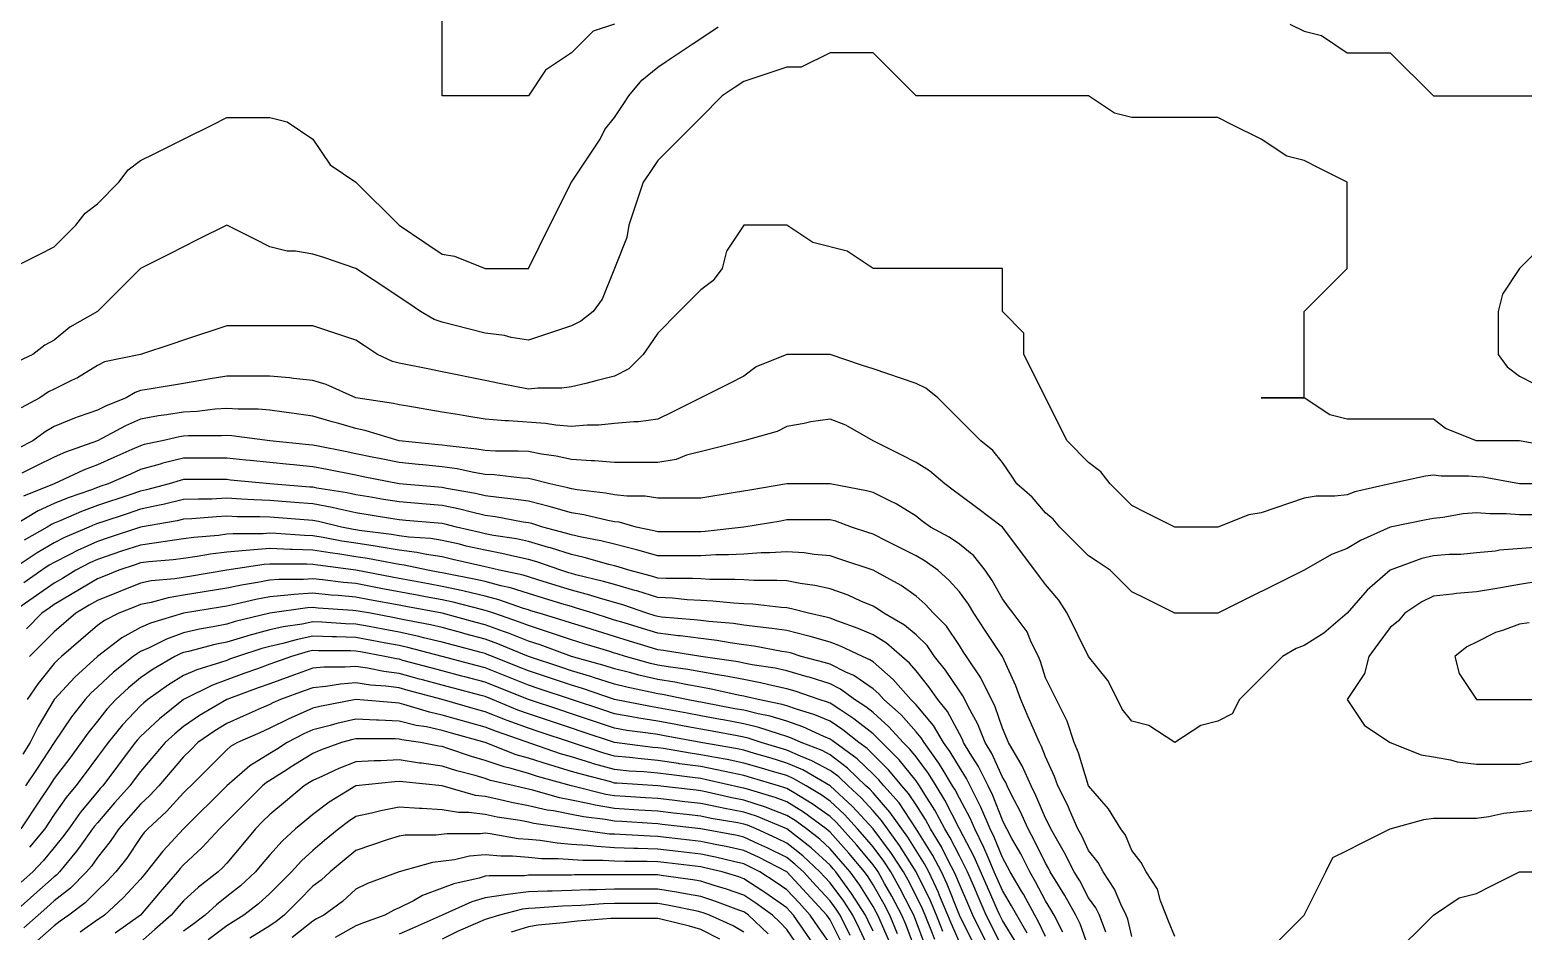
# Model space of a CAD drawing. Header units: inches. Extents: x 794995 to 811195, y 2485918 to 2508058.
# Drawn here: x 798608 to 799648, y 2491547 to 2492174 of the extents above; entities that cross this region are included whole.
import ezdxf

# ---------------------------------------------------------------- set-up
doc = ezdxf.new("R2010")
doc.units = ezdxf.units.IN
doc.header["$MEASUREMENT"] = 0
doc.layers.add('contour', color=7, linetype='Continuous')

msp = doc.modelspace()

# ---------------------------------------------------------------- linework, layer by layer
at = {"layer": 'contour'}
for points in [[(799015.2, 2492178.4), (799000.2, 2492173.4), (798985.2, 2492158.4), (798967.2, 2492146.4), (798955.2, 2492128.4), (798895.2, 2492128.4), (798895.2, 2492188.4)], [(799485.2, 2492178.4), (799495.2, 2492173.4), (799507.2, 2492170.4), (799525.2, 2492158.4), (799555.2, 2492158.4), (799585.2, 2492128.4), (799675.2, 2492128.4)], [(798595.2, 2492008.4), (798615.2, 2492018.4), (798625.2, 2492023.4), (798640.2, 2492038.4), (798646.6, 2492046.9), (798655.2, 2492053.4), (798670.2, 2492068.4), (798676.6, 2492076.9), (798685.2, 2492083.4), (798695.2, 2492088.4), (798715.2, 2492098.4), (798735.2, 2492108.4), (798745.2, 2492113.4), (798775.2, 2492113.4), (798787.2, 2492110.4), (798805.2, 2492098.4), (798817.2, 2492080.4), (798835.2, 2492068.4), (798865.2, 2492038.4), (798883.2, 2492026.4), (798895.2, 2492018.4), (798903.7, 2492016.9), (798925.2, 2492008.4), (798955.2, 2492008.4), (798970.2, 2492038.4), (798985.2, 2492068.4), (798997.2, 2492086.4), (799005.2, 2492098.4), (799008.5, 2492105), (799015.2, 2492113.4), (799021.2, 2492122.4), (799025.2, 2492128.4), (799034.2, 2492139.3), (799045.2, 2492148.4), (799051.2, 2492152.4), (799060.2, 2492158.4), (799069.2, 2492164.4), (799075.2, 2492168.4), (799087.2, 2492176.4)], [(799670.5, 2491883.7), (799645.2, 2491888.4), (799615.2, 2491888.4), (799593.7, 2491896.9), (799585.2, 2491903.4), (799525.2, 2491903.4), (799513.2, 2491906.4), (799495.2, 2491918.4), (799465.2, 2491918.4), (799495.2, 2491918.4), (799495.2, 2491978.4), (799525.2, 2492008.4), (799525.2, 2492068.4), (799505.2, 2492078.4), (799495.2, 2492083.4), (799483.2, 2492086.4), (799465.2, 2492098.4), (799445.2, 2492108.4), (799435.2, 2492113.4), (799375.2, 2492113.4), (799363.2, 2492116.4), (799345.2, 2492128.4), (799225.2, 2492128.4), (799195.2, 2492158.4), (799165.2, 2492158.4), (799145.2, 2492148.4), (799135.2, 2492148.4), (799105.2, 2492138.4), (799099.2, 2492134.4), (799090.2, 2492128.4), (799075.2, 2492113.4), (799060.2, 2492098.4), (799045.2, 2492083.4), (799039.2, 2492074.4), (799035.2, 2492068.4), (799025.2, 2492038.4), (799023.7, 2492029.8), (799015.2, 2492008.4), (799006.6, 2491986.9), (799000.2, 2491978.4), (798991.8, 2491971.7), (798985.2, 2491968.4), (798955.2, 2491958.4), (798943.2, 2491960.4), (798938.5, 2491961.7), (798925.2, 2491963.4), (798913.2, 2491966.4), (798905.2, 2491968.4), (798895.2, 2491970.9), (798889.7, 2491972.9), (798880.2, 2491978.4), (798871.2, 2491984.4), (798865.2, 2491988.4), (798853.2, 2491996.4), (798835.2, 2492008.4), (798812.7, 2492015.9), (798805.2, 2492018.4), (798793.2, 2492020.4), (798787.2, 2492020.4), (798775.2, 2492023.4), (798765.2, 2492028.4), (798745.2, 2492038.4), (798725.2, 2492028.4), (798705.2, 2492018.4), (798685.2, 2492008.4), (798655.2, 2491978.4), (798636.1, 2491967.5), (798625.2, 2491958.4), (798618.5, 2491955), (798610.2, 2491948.4), (798599.8, 2491943.7)], [(799675.2, 2491858.4), (799645.2, 2491858.4), (799619.8, 2491863), (799615.2, 2491863.4), (799609.7, 2491863.8), (799590.6, 2491863.8), (799585.2, 2491864.4), (799579.7, 2491863.8), (799555.2, 2491858.4), (799530.6, 2491852.9), (799525.2, 2491850.9), (799516.6, 2491849.8), (799503.7, 2491849.8), (799495.2, 2491848.4), (799465.2, 2491838.4), (799456.6, 2491836.9), (799435.2, 2491828.4), (799405.2, 2491828.4), (799385.2, 2491838.4), (799375.2, 2491843.4), (799360.2, 2491858.4), (799353.7, 2491866.9), (799345.2, 2491873.4), (799330.2, 2491888.4), (799300.2, 2491948.4), (799300.2, 2491963.4), (799285.2, 2491978.4), (799285.2, 2492008.4), (799195.2, 2492008.4), (799177.2, 2492020.4), (799153.2, 2492026.4), (799135.2, 2492038.4), (799105.2, 2492038.4), (799093.2, 2492020.4), (799090.2, 2492008.4), (799083.7, 2491999.8), (799075.2, 2491993.4), (799060.2, 2491978.4), (799045.2, 2491963.4), (799039.2, 2491954.4), (799035.2, 2491948.4), (799025.2, 2491938.4), (799015.2, 2491933.4), (799003.2, 2491930.4), (798995.2, 2491928.4), (798985.2, 2491925.9), (798978.5, 2491925), (798961.8, 2491925), (798955.2, 2491924.4), (798935.2, 2491928.4), (798925.2, 2491930.4), (798895.2, 2491936.4), (798885.2, 2491938.4), (798865.2, 2491942.4), (798860.5, 2491943.7), (798850.2, 2491948.4), (798841.2, 2491954.4), (798835.2, 2491958.4), (798805.2, 2491968.4), (798745.2, 2491968.4), (798715.2, 2491958.4), (798707.7, 2491955.9), (798685.2, 2491948.4), (798660.2, 2491943.4), (798655.2, 2491940.9), (798641.3, 2491932.2), (798637.2, 2491930.4), (798625.2, 2491924.4), (798621.2, 2491922.4), (798615.2, 2491918.4), (798602.2, 2491911.3)], [(799675.2, 2492038.4), (799645.2, 2492008.4), (799633.2, 2491990.4), (799630.2, 2491978.4), (799630.2, 2491948.4), (799636.6, 2491939.8), (799645.2, 2491933.4), (799655.2, 2491928.4)], [(799675.2, 2491836.9), (799645.2, 2491836.9), (799635.9, 2491837.6), (799624.4, 2491837.6), (799615.2, 2491838.4), (799605.9, 2491837.6), (799591.8, 2491835), (799585.2, 2491834.4), (799580.2, 2491833.4), (799555.2, 2491828.4), (799534.4, 2491819.1), (799525.2, 2491813.4), (799514.2, 2491809.3), (799495.2, 2491798.4), (799475.2, 2491788.4), (799455.2, 2491778.4), (799435.2, 2491768.4), (799405.2, 2491768.4), (799385.2, 2491778.4), (799375.2, 2491783.4), (799360.2, 2491798.4), (799351.2, 2491804.4), (799345.2, 2491808.4), (799335.2, 2491818.4), (799325.2, 2491828.4), (799320.6, 2491833.8), (799315.2, 2491838.4), (799305.9, 2491849.1), (799295.2, 2491858.4), (799291.2, 2491864.4), (799285.2, 2491873.4), (799278.5, 2491881.7), (799270.2, 2491888.4), (799240.2, 2491918.4), (799231.8, 2491925), (799225.2, 2491928.4), (799195.2, 2491938.4), (799187.7, 2491940.9), (799165.2, 2491948.4), (799135.2, 2491948.4), (799113.7, 2491939.8), (799105.2, 2491933.4), (799095.2, 2491928.4), (799075.2, 2491918.4), (799055.2, 2491908.4), (799045.2, 2491903.4), (799031.8, 2491901.7), (799028.5, 2491901.7), (799015.2, 2491900.4), (799004.2, 2491899.3), (798996.1, 2491899.3), (798985.2, 2491898.4), (798974.2, 2491899.3), (798967.2, 2491900.4), (798941.3, 2491902.2), (798939, 2491902.2), (798925.2, 2491903.4), (798912.3, 2491905.5), (798907.2, 2491906.4), (798895.2, 2491908.4), (798871.2, 2491912.4), (798865.2, 2491913.4), (798861.2, 2491914.4), (798835.2, 2491918.4), (798814.4, 2491927.6), (798805.2, 2491930.4), (798791.8, 2491931.7), (798789, 2491932.2), (798775.2, 2491933.4), (798745.2, 2491933.4), (798732.3, 2491931.2), (798727.2, 2491930.4), (798715.2, 2491928.4), (798691.2, 2491924.4), (798685.2, 2491923.4), (798681.4, 2491922.1), (798675.2, 2491918.4), (798660.9, 2491912.6), (798655.2, 2491909.8), (798641.8, 2491905), (798639.3, 2491904.2), (798625.2, 2491898.4), (798618.8, 2491894.7), (798610.2, 2491888.4), (798600.2, 2491883.4)], [(799659, 2491814.5), (799631.3, 2491812.2), (799628.5, 2491811.7), (799615.2, 2491810.4), (799604.2, 2491809.3), (799596.1, 2491809.3), (799585.2, 2491808.4), (799577.2, 2491806.4), (799555.2, 2491798.4), (799539, 2491784.5), (799525.2, 2491768.4), (799509, 2491754.5), (799495.2, 2491745.9), (799489.7, 2491743.8), (799480.2, 2491738.4), (799465.2, 2491723.4), (799450.2, 2491708.4), (799445.2, 2491698.4), (799435.2, 2491693.4), (799423.2, 2491690.4), (799405.2, 2491678.4), (799387.2, 2491690.4), (799375.2, 2491693.4), (799368.5, 2491701.7), (799365.2, 2491708.4), (799358.5, 2491721.7), (799345.2, 2491738.4), (799330.2, 2491768.4), (799324.4, 2491777.6), (799315.2, 2491788.4), (799310.9, 2491794.1), (799307.7, 2491798.4), (799285.2, 2491828.4), (799268, 2491841.2), (799255.2, 2491850.9), (799250.9, 2491854.1), (799245.2, 2491858.4), (799234.4, 2491867.6), (799225.2, 2491873.4), (799215.2, 2491878.4), (799195.2, 2491888.4), (799176.1, 2491899.3), (799165.2, 2491903.4), (799151.8, 2491901.7), (799147.2, 2491900.4), (799135.2, 2491898.4), (799128.5, 2491895), (799105.2, 2491888.4), (799081.2, 2491882.4), (799065.2, 2491878.4), (799058, 2491875.5), (799045.2, 2491873.4), (799015.2, 2491873.4), (799001.3, 2491874.5), (798999, 2491874.5), (798985.2, 2491875.5), (798974.6, 2491877.8), (798964.4, 2491879.1), (798955.2, 2491880.9), (798948.1, 2491881.3), (798932.2, 2491881.3), (798925.2, 2491881.7), (798919.4, 2491882.6), (798898.7, 2491884.8), (798895.2, 2491885.4), (798892.4, 2491885.6), (798865.2, 2491888.4), (798842.2, 2491895.4), (798835.2, 2491896.9), (798823.2, 2491900.4), (798818.5, 2491901.7), (798805.2, 2491905.5), (798793.9, 2491907.1), (798785.2, 2491908.4), (798775.2, 2491909.8), (798767.2, 2491910.4), (798753.2, 2491910.4), (798745.2, 2491910.9), (798737.2, 2491910.4), (798724.6, 2491908.9), (798715.2, 2491908.4), (798703.2, 2491906.4), (798697.8, 2491905.7), (798685.2, 2491903.4), (798674.7, 2491898.8), (798655.2, 2491888.4), (798633, 2491880.5), (798625.2, 2491877.1), (798612.7, 2491870.9), (798602.7, 2491865.9)], [(799405.2, 2491543.4), (799400.9, 2491554.1), (799399.2, 2491558.4), (799395.2, 2491568.4), (799393.2, 2491576.4), (799385.2, 2491588.4), (799381.8, 2491595), (799375.2, 2491603.4), (799370.9, 2491614.1), (799367.7, 2491618.4), (799359, 2491632.2), (799345.2, 2491648.4), (799338.1, 2491671.3), (799335.2, 2491678.4), (799330.2, 2491693.4), (799315.2, 2491723.4), (799311.6, 2491734.8), (799310.2, 2491738.4), (799305.2, 2491748.4), (799302.3, 2491755.5), (799292.7, 2491768.4), (799289.4, 2491772.6), (799285.2, 2491778.4), (799278.1, 2491791.3), (799273.2, 2491798.4), (799265.2, 2491808.4), (799255.2, 2491816.4), (799248.1, 2491821.3), (799235.2, 2491828.4), (799229.4, 2491832.6), (799225.2, 2491835.9), (799211.3, 2491844.5), (799207.2, 2491846.4), (799195.2, 2491852.4), (799190.5, 2491853.7), (799165.2, 2491858.4), (799135.2, 2491858.4), (799109.4, 2491854.1), (799099.2, 2491852.4), (799075.2, 2491848.4), (799045.2, 2491848.4), (799036.6, 2491849.8), (799023.7, 2491849.8), (799015.2, 2491850.9), (799008.8, 2491852), (798989.2, 2491854.4), (798985.2, 2491855), (798982.6, 2491855.8), (798970.2, 2491858.4), (798958.3, 2491861.5), (798955.2, 2491862.1), (798951.2, 2491862.4), (798931.5, 2491864.7), (798925.2, 2491865), (798917.2, 2491866.4), (798905.6, 2491868.8), (798895.2, 2491870.4), (798881.8, 2491871.7), (798878.8, 2491872), (798865.2, 2491873.4), (798852.7, 2491875.9), (798846.4, 2491877.1), (798835.2, 2491879.4), (798827.7, 2491880.9), (798808.9, 2491884.6), (798805.2, 2491885.4), (798802.4, 2491885.6), (798775.2, 2491888.4), (798748.7, 2491891.9), (798745.2, 2491892.1), (798741.6, 2491891.9), (798718.7, 2491891.9), (798715.2, 2491891.7), (798712.3, 2491891.2), (798700.2, 2491888.4), (798687.8, 2491885.8), (798685.2, 2491885), (798679.2, 2491882.4), (798666.7, 2491876.8), (798655.2, 2491871.7), (798645.6, 2491868), (798625.2, 2491858.4), (798603.7, 2491849.8)], [(799375.2, 2491543.4), (799372.4, 2491555.6), (799371.4, 2491558.4), (799367.7, 2491565.9), (799363.2, 2491576.4), (799355.2, 2491588.4), (799351.8, 2491595), (799345.2, 2491603.4), (799340.4, 2491613.6), (799337.7, 2491618.4), (799331.8, 2491631.7), (799330.9, 2491634.1), (799323.7, 2491648.4), (799321.5, 2491654.7), (799315.2, 2491668.4), (799312.4, 2491675.6), (799310.9, 2491678.4), (799303.2, 2491696.4), (799298, 2491708.4), (799294.6, 2491717.8), (799285.2, 2491738.4), (799273.2, 2491756.4), (799265.2, 2491768.4), (799261.5, 2491774.7), (799255.2, 2491783.4), (799248.1, 2491791.3), (799240.2, 2491798.4), (799231.5, 2491804.7), (799225.2, 2491808.4), (799211.8, 2491815), (799205.2, 2491818.4), (799195.2, 2491823.4), (799191.4, 2491824.6), (799180.2, 2491828.4), (799169.2, 2491832.4), (799165.2, 2491833.4), (799135.2, 2491833.4), (799130.9, 2491832.6), (799105.2, 2491828.4), (799078.3, 2491825.2), (799075.2, 2491825), (799045.2, 2491825), (799042.6, 2491825.8), (799030.2, 2491828.4), (799018.5, 2491831.7), (799015.2, 2491832.1), (799010.5, 2491833), (798993.7, 2491836.9), (798985.2, 2491838.4), (798971.3, 2491842.2), (798969.6, 2491842.8), (798955.2, 2491846.4), (798944.7, 2491847.9), (798934.6, 2491848.9), (798925.2, 2491850.2), (798918.5, 2491851.7), (798898.3, 2491855.2), (798895.2, 2491855.9), (798865.2, 2491858.4), (798840.2, 2491863.4), (798835.2, 2491864.4), (798815.2, 2491868.4), (798805.2, 2491870.4), (798791.8, 2491871.7), (798788.8, 2491872), (798761.5, 2491874.7), (798758.5, 2491875), (798745.2, 2491876.4), (798715.2, 2491876.4), (798700.8, 2491872.8), (798699, 2491872.2), (798685.2, 2491868.4), (798678.2, 2491865.3), (798662.7, 2491858.4), (798657, 2491856.5), (798655.2, 2491855.9), (798651.2, 2491854.4), (798634.8, 2491848.7), (798625.2, 2491844.7), (798613.9, 2491839.6), (798595.2, 2491828.4)], [(799357.2, 2491546.4), (799352.7, 2491558.4), (799350.2, 2491563.4), (799345.2, 2491570.4), (799339, 2491582.2), (799335.2, 2491588.4), (799328.5, 2491601.7), (799323.7, 2491609.8), (799318.9, 2491618.4), (799317.8, 2491621), (799315.2, 2491625.9), (799308.5, 2491641.7), (799305.2, 2491648.4), (799299, 2491662.2), (799295.2, 2491668.4), (799289.4, 2491678.4), (799285.2, 2491688.4), (799280.2, 2491703.4), (799270.2, 2491723.4), (799260.2, 2491738.4), (799258.2, 2491741.4), (799255.2, 2491745.9), (799246.2, 2491759.4), (799237.2, 2491768.4), (799231.5, 2491774.7), (799225.2, 2491780.4), (799214.6, 2491787.8), (799195.2, 2491798.4), (799172.7, 2491805.9), (799165.2, 2491808.4), (799154.2, 2491809.3), (799147.2, 2491810.4), (799135.2, 2491811.2), (799123.2, 2491810.4), (799117.2, 2491810.4), (799105.2, 2491809.6), (799094.6, 2491809), (799085.7, 2491809), (799075.2, 2491808.4), (799045.2, 2491808.4), (799031.3, 2491812.2), (799029.6, 2491812.8), (799015.2, 2491816.4), (799005.6, 2491818.8), (798992.2, 2491821.3), (798985.2, 2491822.9), (798981, 2491824.2), (798965.2, 2491828.4), (798957.6, 2491830.8), (798955.2, 2491831.4), (798951.6, 2491831.9), (798932.4, 2491835.6), (798925.2, 2491836.5), (798914.6, 2491839), (798907.6, 2491840.8), (798895.2, 2491843.4), (798881.3, 2491844.5), (798878.8, 2491844.7), (798865.2, 2491845.9), (798854.4, 2491847.6), (798844.2, 2491849.4), (798835.2, 2491850.9), (798829, 2491852.2), (798808, 2491855.5), (798805.2, 2491856.1), (798803, 2491856.2), (798775.2, 2491858.4), (798747.9, 2491861.1), (798745.2, 2491861.4), (798715.2, 2491861.4), (798712.8, 2491860.8), (798705.2, 2491858.4), (798689.3, 2491854.2), (798685.2, 2491853.4), (798677.7, 2491850.9), (798655.2, 2491843.4), (798644.2, 2491839.3), (798629.8, 2491833), (798625.2, 2491831.1), (798623.3, 2491830.2), (798620.2, 2491828.4), (798604.3, 2491819.3)], [(799345.2, 2491535.9), (799339.2, 2491552.4), (799336.2, 2491558.4), (799328.7, 2491571.9), (799323.7, 2491579.8), (799318.5, 2491588.4), (799317.4, 2491590.6), (799315.2, 2491594.4), (799307.4, 2491610.6), (799303.2, 2491618.4), (799297.6, 2491630.8), (799291.8, 2491641.7), (799288.5, 2491648.4), (799287.5, 2491650.7), (799285.2, 2491654.4), (799277.7, 2491670.9), (799273.2, 2491678.4), (799268, 2491691.2), (799262.7, 2491700.9), (799257.7, 2491710.9), (799255.2, 2491714.4), (799245.6, 2491728.8), (799238, 2491738.4), (799232.7, 2491745.9), (799225.2, 2491753.4), (799217, 2491760.2), (799202.7, 2491768.4), (799198.3, 2491771.5), (799195.2, 2491773.4), (799186.6, 2491776.9), (799177.8, 2491781), (799165.2, 2491785.5), (799154.6, 2491787.8), (799144.4, 2491789.1), (799135.2, 2491790.9), (799128.1, 2491791.3), (799112.2, 2491791.3), (799105.2, 2491791.7), (799098.8, 2491792), (799081.5, 2491792), (799075.2, 2491792.4), (799069.4, 2491792.6), (799050.9, 2491792.6), (799045.2, 2491792.9), (799041, 2491794.2), (799025.2, 2491798.4), (799017.6, 2491800.8), (799015.2, 2491801.4), (799011.2, 2491802.4), (798994, 2491807.3), (798985.2, 2491809.3), (798970.7, 2491813.9), (798969.3, 2491814.2), (798955.2, 2491818.4), (798946.9, 2491820.1), (798930.9, 2491822.6), (798925.2, 2491823.7), (798921.4, 2491824.6), (798905.2, 2491828.4), (798897.2, 2491830.4), (798895.2, 2491830.9), (798892.4, 2491831.1), (798869.8, 2491833), (798865.2, 2491833.4), (798859.2, 2491834.4), (798835.2, 2491838.4), (798822.5, 2491841), (798818.7, 2491841.9), (798805.2, 2491844.5), (798792.3, 2491845.5), (798775.2, 2491846.8), (798764, 2491847.3), (798755.6, 2491847.9), (798745.2, 2491848.4), (798734.7, 2491847.9), (798725.6, 2491847.9), (798715.2, 2491847.5), (798701, 2491844.2), (798699.6, 2491843.9), (798685.2, 2491840.9), (798675.8, 2491837.7), (798658.9, 2491832.1), (798655.2, 2491830.9), (798653.3, 2491830.2), (798649.2, 2491828.4), (798632.4, 2491821.1), (798625.2, 2491817.5), (798613.2, 2491810.4), (798595.2, 2491798.4)], [(799327.2, 2491546.4), (799321.2, 2491558.4), (799319, 2491562.2), (799315.2, 2491568.4), (799308.3, 2491581.5), (799304.2, 2491588.4), (799297.9, 2491601.1), (799291.8, 2491611.7), (799288.2, 2491618.4), (799287.2, 2491620.4), (799285.2, 2491624.4), (799278.5, 2491641.7), (799275.2, 2491648.4), (799268.5, 2491661.7), (799262.7, 2491670.9), (799258.2, 2491678.4), (799257.3, 2491680.5), (799255.2, 2491684.4), (799246.9, 2491700.1), (799240.2, 2491708.4), (799234, 2491717.3), (799225.2, 2491728.4), (799220.5, 2491733.7), (799215.2, 2491738.4), (799204.4, 2491747.6), (799195.2, 2491753.4), (799184.7, 2491757.9), (799170.6, 2491762.9), (799165.2, 2491765), (799162.6, 2491765.8), (799150.2, 2491768.4), (799138.3, 2491771.5), (799135.2, 2491772.1), (799131.2, 2491772.4), (799111.5, 2491774.7), (799105.2, 2491775), (799098.1, 2491775.4), (799083.7, 2491776.9), (799075.2, 2491777.4), (799065.7, 2491777.8), (799055.6, 2491778.8), (799045.2, 2491779.3), (799030.7, 2491783.9), (799029.3, 2491784.2), (799015.2, 2491788.4), (799007.4, 2491790.6), (798988.3, 2491795.2), (798985.2, 2491796.1), (798983.4, 2491796.6), (798977.7, 2491798.4), (798961, 2491804.2), (798955.2, 2491805.9), (798945.7, 2491807.8), (798936.8, 2491810), (798925.2, 2491812.2), (798912, 2491815.2), (798907.2, 2491816.4), (798895.2, 2491819.1), (798887.2, 2491820.4), (798872.1, 2491821.4), (798865.2, 2491822.4), (798860, 2491823.2), (798837.4, 2491826.1), (798835.2, 2491826.5), (798833.5, 2491826.7), (798825.2, 2491828.4), (798809, 2491832.2), (798805.2, 2491833), (798775.2, 2491835.3), (798768, 2491835.6), (798752.4, 2491835.6), (798745.2, 2491835.9), (798738, 2491835.6), (798720.9, 2491834.1), (798715.2, 2491833.8), (798710.7, 2491832.8), (798685.2, 2491828.4), (798662.7, 2491820.9), (798655.2, 2491818.4), (798641.4, 2491812.1), (798636.1, 2491809.3), (798625.2, 2491803.8), (798621.7, 2491801.8), (798616.6, 2491798.4), (798604, 2491789.5)], [(799315.2, 2491543.4), (799310.4, 2491553.6), (799307.7, 2491558.4), (799299.8, 2491573), (799298.5, 2491575), (799290.6, 2491588.4), (799288.8, 2491592), (799285.2, 2491598.4), (799279.4, 2491612.6), (799276.6, 2491618.4), (799270.2, 2491633.4), (799260.2, 2491653.4), (799255.2, 2491661.2), (799248.8, 2491672), (799244.2, 2491678.4), (799237.2, 2491690.4), (799225.2, 2491704.6), (799223.4, 2491706.6), (799221.4, 2491708.4), (799209.2, 2491722.4), (799195.2, 2491734.6), (799192.9, 2491736.1), (799187.7, 2491738.4), (799172.4, 2491745.6), (799165.2, 2491748.4), (799151.3, 2491752.2), (799149.6, 2491752.8), (799135.2, 2491756.4), (799124.7, 2491757.9), (799114.6, 2491758.9), (799105.2, 2491760.2), (799098, 2491761.2), (799080.9, 2491762.6), (799075.2, 2491763.4), (799070.7, 2491763.9), (799047.8, 2491765.8), (799045.2, 2491766.1), (799043.4, 2491766.6), (799037.7, 2491768.4), (799021, 2491774.2), (799015.2, 2491775.9), (799004.6, 2491779), (798997.9, 2491781.1), (798985.2, 2491784.5), (798974.6, 2491787.8), (798961.8, 2491791.7), (798955.2, 2491793.7), (798951.6, 2491794.8), (798935.2, 2491798.4), (798927.1, 2491800.3), (798925.2, 2491800.7), (798922.2, 2491801.4), (798902.7, 2491805.9), (798895.2, 2491807.6), (798884.2, 2491809.3), (798877.5, 2491810.7), (798865.2, 2491812.4), (798851.4, 2491814.6), (798848.5, 2491815), (798835.2, 2491817.1), (798825.4, 2491818.6), (798812.4, 2491821.2), (798805.2, 2491822.4), (798799.4, 2491822.6), (798779.6, 2491823.9), (798775.2, 2491824.1), (798770.5, 2491823.7), (798749.8, 2491823.7), (798745.2, 2491823.4), (798739.4, 2491822.6), (798722.4, 2491821.2), (798715.2, 2491820.2), (798705.7, 2491818.9), (798696.3, 2491817.3), (798685.2, 2491815.9), (798672, 2491811.5), (798655.2, 2491805.9), (798650, 2491803.5), (798640.2, 2491798.4), (798630.8, 2491792.7), (798625.2, 2491789.4), (798612.8, 2491780.7), (798595.2, 2491768.4)], [(799302.5, 2491545.7), (799295.2, 2491558.4), (799291.6, 2491564.8), (799285.2, 2491575.5), (799281.2, 2491584.4), (799279.5, 2491588.4), (799275.2, 2491598.4), (799272.3, 2491605.5), (799265.9, 2491618.4), (799262.7, 2491625.9), (799255.2, 2491639.8), (799252.3, 2491645.5), (799250.5, 2491648.4), (799243.2, 2491660.4), (799240.9, 2491664.2), (799230.6, 2491678.4), (799228.6, 2491681.8), (799225.2, 2491685.9), (799214.6, 2491697.8), (799202.7, 2491708.4), (799199.2, 2491712.4), (799195.2, 2491715.9), (799181.8, 2491725), (799176.1, 2491727.5), (799165.2, 2491732.9), (799161, 2491734.2), (799145.2, 2491738.4), (799137.6, 2491740.8), (799135.2, 2491741.4), (799131.6, 2491741.9), (799112.4, 2491745.6), (799105.2, 2491746.5), (799095.7, 2491747.8), (799086.3, 2491749.5), (799075.2, 2491750.9), (799060.9, 2491752.6), (799059.6, 2491752.8), (799045.2, 2491754.5), (799034.6, 2491757.8), (799021.8, 2491761.7), (799015.2, 2491763.7), (799011.6, 2491764.8), (799000.2, 2491768.4), (798988.8, 2491772), (798985.2, 2491773), (798978.5, 2491775), (798965.7, 2491779), (798955.2, 2491782.2), (798942.8, 2491786), (798936.1, 2491787.5), (798925.2, 2491790.4), (798918.7, 2491791.9), (798897.6, 2491796), (798895.2, 2491796.5), (798893.6, 2491796.8), (798885.2, 2491798.4), (798868.7, 2491801.9), (798865.2, 2491802.4), (798860.4, 2491803.2), (798843.3, 2491806.5), (798835.2, 2491807.7), (798824, 2491809.5), (798817.2, 2491810.4), (798805.2, 2491812.4), (798790.7, 2491812.8), (798789.6, 2491812.8), (798775.2, 2491813.4), (798761.2, 2491812.4), (798758.8, 2491812), (798745.2, 2491810.9), (798734, 2491809.5), (798724.6, 2491807.8), (798715.2, 2491806.5), (798708, 2491805.6), (798690.9, 2491804.1), (798685.2, 2491803.4), (798681.4, 2491802.1), (798670.2, 2491798.4), (798659.4, 2491794.1), (798655.2, 2491792.4), (798625.2, 2491774.4), (798621.6, 2491771.9), (798616.6, 2491768.4), (798605.9, 2491757.6)], [(799295.2, 2491538.4), (799285.2, 2491554.6), (799283.3, 2491558.4), (799281.8, 2491561.7), (799274.7, 2491577.9), (799265.6, 2491598.8), (799255.2, 2491618.4), (799245.2, 2491638.4), (799239, 2491648.4), (799233.7, 2491656.9), (799225.2, 2491668.4), (799220.7, 2491673.9), (799216.2, 2491678.4), (799206.2, 2491689.4), (799195.2, 2491699.4), (799190.2, 2491703.4), (799182.3, 2491708.4), (799172.4, 2491715.6), (799165.2, 2491719.3), (799150.7, 2491723.9), (799149.3, 2491724.2), (799135.2, 2491728.4), (799126.9, 2491730.1), (799110.9, 2491732.6), (799105.2, 2491733.7), (799101.3, 2491734.5), (799075.2, 2491738.4), (799049.3, 2491742.5), (799045.2, 2491743), (799038.5, 2491745), (799025.7, 2491749), (799015.2, 2491752.2), (798995.2, 2491758.4), (798985.2, 2491761.4), (798980, 2491763.2), (798962.7, 2491768.4), (798956.9, 2491770.1), (798955.2, 2491770.7), (798951.8, 2491771.7), (798934.6, 2491777.8), (798925.2, 2491780.4), (798910.6, 2491783.8), (798909.6, 2491784), (798895.2, 2491787.1), (798885.7, 2491788.9), (798865.2, 2491792.7), (798860.4, 2491793.6), (798835.2, 2491798.4), (798808.6, 2491801.8), (798805.2, 2491802.4), (798801, 2491802.5), (798779.3, 2491802.5), (798775.2, 2491802.6), (798771.2, 2491802.4), (798745.2, 2491798.4), (798719.4, 2491794.1), (798709.2, 2491792.4), (798692.7, 2491790.9), (798685.2, 2491789.4), (798655.2, 2491777.4), (798649.5, 2491774), (798640.2, 2491768.4), (798625.2, 2491755.5), (798616.6, 2491746.9), (798608, 2491738.4)], [(799285.2, 2491535.9), (799273.9, 2491558.4), (799268.2, 2491571.4), (799265.2, 2491578.4), (799260.8, 2491588.4), (799259.1, 2491592.3), (799255.2, 2491599.6), (799248.9, 2491612.1), (799245.2, 2491618.4), (799238.2, 2491631.4), (799231.2, 2491642.4), (799227.5, 2491648.4), (799226.6, 2491649.8), (799225.2, 2491651.7), (799213.2, 2491666.4), (799201.2, 2491678.4), (799198.3, 2491681.5), (799195.2, 2491684.4), (799181.8, 2491695), (799172.7, 2491700.9), (799165.2, 2491705.9), (799163.4, 2491706.6), (799157.7, 2491708.4), (799141, 2491714.2), (799135.2, 2491715.9), (799125.7, 2491717.8), (799116.8, 2491720), (799105.2, 2491722.2), (799091.6, 2491724.8), (799088.2, 2491725.3), (799075.2, 2491727.6), (799066.1, 2491729.3), (799052.4, 2491731.2), (799045.2, 2491732.4), (799040.3, 2491733.5), (799022.7, 2491738.4), (799016.9, 2491740.1), (799015.2, 2491740.7), (799011.8, 2491741.7), (798994, 2491747.2), (798985.2, 2491749.9), (798971.4, 2491754.6), (798967.8, 2491755.7), (798955.2, 2491759.8), (798949, 2491762.2), (798931.2, 2491768.4), (798926.7, 2491769.9), (798925.2, 2491770.4), (798922.6, 2491771), (798902.9, 2491776.1), (798895.2, 2491777.7), (798883.6, 2491779.9), (798877.8, 2491781), (798852.5, 2491785.7), (798846.7, 2491786.8), (798835.2, 2491789), (798826.6, 2491789.8), (798811.8, 2491791.7), (798805.2, 2491792.4), (798798.7, 2491791.9), (798781.6, 2491791.9), (798775.2, 2491791.4), (798766.6, 2491789.8), (798755.5, 2491788), (798745.2, 2491785.9), (798715.2, 2491780.9), (798704.4, 2491779.1), (798692.7, 2491775.9), (798685.2, 2491774.4), (798680.9, 2491772.6), (798670.2, 2491768.4), (798660.2, 2491763.4), (798655.2, 2491759.8), (798643.6, 2491749.9), (798630.2, 2491738.4), (798627.6, 2491736), (798625.2, 2491733.4), (798614, 2491719.5), (798606.4, 2491708.4)], [(799669.2, 2491792.4), (799645.2, 2491788.4), (799633.2, 2491786.4), (799628, 2491785.5), (799615.2, 2491783.4), (799601.3, 2491782.2), (799598.5, 2491781.7), (799585.2, 2491780.4), (799577.2, 2491776.4), (799565.2, 2491768.4), (799560.6, 2491762.9), (799555.2, 2491758.4), (799546.6, 2491746.9), (799540.2, 2491738.4), (799537.2, 2491726.4), (799525.2, 2491708.4), (799537.2, 2491690.4), (799555.2, 2491678.4), (799576.6, 2491669.8), (799585.2, 2491668.4), (799597.2, 2491666.4), (799601.8, 2491665), (799615.2, 2491663.4), (799645.2, 2491663.4), (799657.2, 2491666.4)], [(799279.5, 2491528.4), (799264.5, 2491558.4), (799261.7, 2491564.9), (799255.2, 2491579.8), (799252.8, 2491586), (799251.6, 2491588.4), (799247.7, 2491595.9), (799242.7, 2491605.9), (799235.2, 2491618.4), (799231.7, 2491624.9), (799225.2, 2491635), (799219.8, 2491643), (799215.2, 2491648.4), (799206.1, 2491659.3), (799195.2, 2491670.2), (799191, 2491674.2), (799185.2, 2491678.4), (799174.2, 2491687.4), (799165.2, 2491693.4), (799154.6, 2491697.8), (799141.8, 2491701.7), (799135.2, 2491704.1), (799131.8, 2491705), (799115.2, 2491708.4), (799107.1, 2491710.3), (799105.2, 2491710.7), (799102.3, 2491711.2), (799082.4, 2491715.6), (799075.2, 2491716.9), (799064.7, 2491718.8), (799057.2, 2491720.4), (799045.2, 2491722.4), (799032.2, 2491725.4), (799026.6, 2491726.9), (799015.2, 2491729.8), (799008.7, 2491731.9), (798985.2, 2491738.4), (798963.3, 2491746.5), (798955.2, 2491749.1), (798941.3, 2491754.5), (798937.8, 2491755.7), (798925.2, 2491760.4), (798918.8, 2491762), (798895.2, 2491768.4), (798869.9, 2491773.1), (798865.2, 2491774), (798844.6, 2491777.8), (798835.2, 2491779.6), (798822.7, 2491780.8), (798817.9, 2491781.1), (798805.2, 2491782.4), (798792, 2491781.5), (798787.7, 2491780.9), (798775.2, 2491779.9), (798765.5, 2491778), (798751.5, 2491774.7), (798745.2, 2491773.4), (798740.9, 2491772.6), (798715.2, 2491768.4), (798692.1, 2491761.4), (798685.2, 2491758.4), (798672.3, 2491751.2), (798655.2, 2491738.4), (798639.6, 2491724), (798625.2, 2491708.4), (798614, 2491689.5), (798608.5, 2491678.4), (798603.2, 2491670.4)], [(799255.2, 2491539.6), (799249.5, 2491552.7), (799247.3, 2491558.4), (799241.5, 2491572), (799240.8, 2491574), (799234, 2491588.4), (799230.9, 2491594.1), (799219.4, 2491612.6), (799215.2, 2491618.4), (799206.9, 2491630.1), (799195.2, 2491643.4), (799192.8, 2491646), (799190.2, 2491648.4), (799177.4, 2491660.6), (799165.2, 2491669.8), (799159.6, 2491672.8), (799145.2, 2491678.4), (799138.3, 2491681.5), (799135.2, 2491682.6), (799129.2, 2491684.4), (799115.7, 2491688.9), (799105.2, 2491691.5), (799090.9, 2491694.2), (799089, 2491694.5), (799075.2, 2491697.1), (799065.7, 2491698.9), (799045.2, 2491702.7), (799040.3, 2491703.5), (799015.2, 2491708.4), (798992.9, 2491716.1), (798985.2, 2491718.4), (798955.2, 2491728.4), (798948, 2491731.2), (798930.2, 2491738.4), (798926.6, 2491739.8), (798925.2, 2491740.4), (798922.4, 2491741.1), (798903.1, 2491746.3), (798895.2, 2491748.4), (798882.1, 2491751.4), (798879, 2491752.2), (798865.2, 2491755.2), (798854.1, 2491757.3), (798844.4, 2491759.1), (798835.2, 2491760.9), (798827.9, 2491761.1), (798811.4, 2491762.2), (798805.2, 2491762.4), (798797.7, 2491760.9), (798784.5, 2491759), (798775.2, 2491756.8), (798760.6, 2491752.9), (798759.3, 2491752.5), (798745.2, 2491748.4), (798736.9, 2491746.6), (798718.7, 2491741.9), (798715.2, 2491741.1), (798713.2, 2491740.4), (798709.2, 2491738.4), (798694, 2491729.5), (798685.2, 2491723.4), (798676.9, 2491716.6), (798668, 2491708.4), (798661.8, 2491701.7), (798655.2, 2491693.4), (798648.5, 2491685), (798643.9, 2491678.4), (798635.9, 2491667.6), (798625.2, 2491653.4), (798621.8, 2491648.4), (798615.2, 2491638.4), (798601.8, 2491618.4)], [(799270.2, 2491528.4), (799255.2, 2491558.4), (799246.8, 2491580), (799242.8, 2491588.4), (799236.7, 2491599.9), (799225.2, 2491618.4), (799213.2, 2491636.4), (799202.7, 2491648.4), (799199.2, 2491652.5), (799195.2, 2491656.5), (799184, 2491667.2), (799168.5, 2491678.4), (799166.7, 2491679.9), (799165.2, 2491680.9), (799160.9, 2491682.6), (799146.2, 2491689.4), (799135.2, 2491693.4), (799123.5, 2491696.7), (799115.2, 2491698.4), (799105.2, 2491700.9), (799098.8, 2491702), (799077.5, 2491706.1), (799075.2, 2491706.5), (799073.6, 2491706.8), (799065.2, 2491708.4), (799048.6, 2491711.8), (799045.2, 2491712.4), (799039.9, 2491713.6), (799023.7, 2491716.9), (799015.2, 2491719.1), (799000.6, 2491723.8), (798999.4, 2491724.1), (798985.2, 2491728.4), (798977.7, 2491730.9), (798955.2, 2491738.4), (798933.9, 2491747.1), (798925.2, 2491750.4), (798910.9, 2491754.2), (798908.8, 2491754.7), (798895.2, 2491758.4), (798887.1, 2491760.3), (798870, 2491763.6), (798865.2, 2491764.6), (798862, 2491765.2), (798845.2, 2491768.4), (798836.7, 2491769.9), (798835.2, 2491770.2), (798833.1, 2491770.4), (798808.8, 2491772), (798805.2, 2491772.4), (798801.4, 2491772.1), (798775.2, 2491768.4), (798751, 2491762.6), (798745.2, 2491760.9), (798735.7, 2491758.9), (798726.3, 2491757.3), (798715.2, 2491754.7), (798703.2, 2491750.4), (798691.2, 2491744.4), (798685.2, 2491741.7), (798683, 2491740.5), (798680.2, 2491738.4), (798666.3, 2491727.3), (798655.2, 2491716.9), (798650.7, 2491712.8), (798646.6, 2491708.4), (798637.2, 2491696.4), (798625.2, 2491678.4), (798613.2, 2491660.4), (798605.2, 2491648.4)], [(799243.8, 2491547), (799239.4, 2491558.4), (799235.2, 2491568.4), (799225.2, 2491588.4), (799213.6, 2491606.8), (799205.2, 2491618.4), (799201, 2491624.2), (799195.2, 2491630.9), (799186.8, 2491640), (799177.7, 2491648.4), (799171.3, 2491654.5), (799165.2, 2491659.1), (799152.6, 2491665.8), (799144.6, 2491668.9), (799135.2, 2491673.1), (799117.2, 2491678.4), (799108.2, 2491681.4), (799105.2, 2491682.1), (799100.5, 2491683), (799083.1, 2491686.3), (799075.2, 2491687.7), (799063.6, 2491689.9), (799057.8, 2491691), (799045.2, 2491693.4), (799032.2, 2491695.4), (799027.2, 2491696.4), (799015.2, 2491698.4), (799007.7, 2491700.9), (798962.7, 2491715.9), (798955.2, 2491718.4), (798925.2, 2491730.4), (798918.8, 2491732), (798895.2, 2491738.4), (798871.3, 2491744.5), (798865.2, 2491745.9), (798855.9, 2491747.6), (798846.2, 2491749.4), (798835.2, 2491751.5), (798821.6, 2491751.9), (798818.7, 2491751.9), (798805.2, 2491752.4), (798793.5, 2491750), (798784.2, 2491747.4), (798775.2, 2491745.3), (798769.7, 2491743.8), (798752.7, 2491738.4), (798747.2, 2491736.4), (798745.2, 2491735.6), (798740.9, 2491734.1), (798724.4, 2491729.1), (798715.2, 2491725), (798704.8, 2491718.7), (798690.2, 2491708.4), (798687.4, 2491706.1), (798685.2, 2491704.1), (798672.7, 2491690.8), (798662.7, 2491678.4), (798659.4, 2491674.1), (798655.2, 2491668.4), (798646.6, 2491656.9), (798640.2, 2491648.4), (798633.4, 2491640.1), (798625.2, 2491628.4), (798621.2, 2491622.4), (798618.5, 2491618.4), (798607.9, 2491605.6)], [(799651.8, 2491761.7), (799645.2, 2491760.9), (799633.2, 2491756.4), (799628.5, 2491755), (799615.2, 2491748.4), (799608.5, 2491745), (799600.2, 2491738.4), (799603.2, 2491726.4), (799615.2, 2491708.4), (799675.2, 2491708.4)], [(799238.1, 2491541.3), (799235.6, 2491547.9), (799231.5, 2491558.4), (799229.6, 2491562.8), (799225.2, 2491571.7), (799219.5, 2491582.7), (799216.3, 2491588.4), (799208, 2491601.2), (799195.2, 2491618.4), (799180.8, 2491634), (799165.2, 2491648.4), (799146.2, 2491659.4), (799135.2, 2491664.2), (799124.2, 2491667.5), (799112.7, 2491670.9), (799105.2, 2491673.1), (799100.8, 2491674), (799075.2, 2491678.4), (799049.9, 2491683.1), (799045.2, 2491684), (799038.5, 2491685), (799023.7, 2491686.9), (799015.2, 2491688.4), (798985.2, 2491698.4), (798977.7, 2491700.9), (798955.2, 2491708.4), (798933.7, 2491716.9), (798925.2, 2491720.4), (798910.9, 2491724.2), (798908.8, 2491724.7), (798895.2, 2491728.4), (798887.3, 2491730.5), (798867.9, 2491735.6), (798865.2, 2491736.4), (798863.4, 2491736.6), (798855.2, 2491738.4), (798838.3, 2491741.5), (798835.2, 2491742.1), (798831.3, 2491742.2), (798809, 2491742.2), (798805.2, 2491742.4), (798801.8, 2491741.7), (798790.2, 2491738.4), (798779.2, 2491734.4), (798775.2, 2491732.9), (798766.6, 2491729.8), (798757.2, 2491726.4), (798745.2, 2491722), (798735.2, 2491718.4), (798715.2, 2491708.4), (798698.5, 2491695), (798685.2, 2491682.6), (798683.1, 2491680.4), (798681.4, 2491678.4), (798658.9, 2491648.4), (798657.2, 2491646.4), (798655.2, 2491644.1), (798643.5, 2491630), (798635.2, 2491618.4), (798631, 2491612.6), (798625.2, 2491605.5), (798617.4, 2491596.1), (798610.2, 2491588.4), (798602.2, 2491581.3)], [(799232.2, 2491535.4), (799224, 2491557.2), (799223.5, 2491558.4), (799221.6, 2491561.9), (799213.8, 2491577), (799207.5, 2491588.4), (799202.7, 2491595.9), (799195.2, 2491605.9), (799189.5, 2491612.7), (799184.4, 2491618.4), (799175.2, 2491628.4), (799165.2, 2491637.6), (799158.9, 2491642.1), (799148.5, 2491648.4), (799140.1, 2491653.3), (799135.2, 2491655.4), (799125.2, 2491658.4), (799117.4, 2491660.6), (799105.2, 2491664.2), (799093.5, 2491666.7), (799085.5, 2491668), (799075.2, 2491670), (799067.8, 2491671), (799049.3, 2491674.2), (799045.2, 2491674.8), (799041.9, 2491675.1), (799015.2, 2491678.4), (798992.7, 2491685.9), (798985.2, 2491688.4), (798955.2, 2491698.4), (798947.8, 2491701), (798930.2, 2491708.4), (798925.2, 2491710.4), (798922.4, 2491711.1), (798903.1, 2491716.3), (798895.2, 2491718.4), (798881.5, 2491722), (798879.4, 2491722.6), (798865.2, 2491726.4), (798854.6, 2491727.8), (798843.3, 2491730.2), (798835.2, 2491731.4), (798827.7, 2491730.9), (798812.7, 2491730.9), (798805.2, 2491730.2), (798792.3, 2491725.5), (798789.2, 2491724.4), (798775.2, 2491719.3), (798767.2, 2491716.4), (798745.2, 2491708.4), (798726.3, 2491697.3), (798715.2, 2491689.6), (798709, 2491684.6), (798702.3, 2491678.4), (798694.4, 2491669.1), (798685.2, 2491658.4), (798680.9, 2491652.6), (798677.7, 2491648.4), (798667.2, 2491636.4), (798655.2, 2491622.6), (798653.2, 2491620.3), (798651.8, 2491618.4), (798643.2, 2491606.4), (798640.7, 2491602.8), (798628.9, 2491588.4), (798627, 2491586.5), (798625.2, 2491585), (798611, 2491572.5), (798595.2, 2491558.4)], [(799226.3, 2491529.5), (799218.1, 2491551.3), (799215.2, 2491558.4), (799208.3, 2491571.5), (799203.2, 2491580.4), (799198.7, 2491588.4), (799197.3, 2491590.5), (799195.2, 2491593.4), (799183.8, 2491607), (799173.7, 2491618.4), (799169.6, 2491622.8), (799165.2, 2491626.9), (799152.7, 2491635.9), (799140.2, 2491643.4), (799135.2, 2491646.5), (799133.8, 2491647), (799129.2, 2491648.4), (799110.6, 2491653.8), (799105.2, 2491655.4), (799096.3, 2491657.3), (799086.3, 2491659.5), (799075.2, 2491661.7), (799060.5, 2491663.7), (799059.6, 2491663.9), (799045.2, 2491666), (799033.8, 2491667), (799025.5, 2491668), (799015.2, 2491669), (799007.8, 2491671), (798985.2, 2491678.4), (798962.7, 2491685.9), (798955.2, 2491688.4), (798940.5, 2491693.7), (798939.3, 2491694.2), (798925.2, 2491699.8), (798918.5, 2491701.7), (798895.2, 2491708.4), (798871.5, 2491714.7), (798865.2, 2491716.4), (798855.9, 2491717.6), (798845.2, 2491718.4), (798835.2, 2491719.9), (798824.4, 2491719.1), (798814.2, 2491717.4), (798805.2, 2491716.5), (798799.2, 2491714.4), (798782.7, 2491708.4), (798777.4, 2491706.1), (798775.2, 2491705), (798769.2, 2491702.4), (798756.7, 2491696.8), (798745.2, 2491691.7), (798736.9, 2491686.6), (798725.2, 2491678.4), (798720.2, 2491673.4), (798715.2, 2491668.4), (798705.9, 2491657.6), (798698, 2491648.4), (798691.8, 2491641.7), (798685.2, 2491635.5), (798670.2, 2491618.4), (798664, 2491609.5), (798655.2, 2491598.4), (798651, 2491592.5), (798647.7, 2491588.4), (798636.4, 2491577.1), (798625.2, 2491568.4), (798619.9, 2491563.7), (798613.9, 2491558.4), (798604, 2491549.5)], [(799212.2, 2491545.4), (799206.8, 2491558.4), (799202.8, 2491566), (799195.2, 2491579.4), (799191.7, 2491584.9), (799189.2, 2491588.4), (799178.3, 2491601.5), (799165.2, 2491616.1), (799164, 2491617.2), (799162.4, 2491618.4), (799146.7, 2491629.9), (799135.2, 2491637.1), (799127, 2491640.2), (799107.7, 2491645.9), (799105.2, 2491646.7), (799103.8, 2491647), (799079.3, 2491652.5), (799075.2, 2491653.4), (799069.4, 2491654.2), (799052.9, 2491656.1), (799045.2, 2491657.2), (799035.5, 2491658), (799025.4, 2491658.6), (799015.2, 2491659.6), (799000.5, 2491663.7), (798999.4, 2491664.1), (798985.2, 2491668.4), (798977.5, 2491670.7), (798932.9, 2491686.1), (798925.2, 2491689.1), (798895.2, 2491697.6), (798886.3, 2491699.5), (798868.5, 2491705), (798865.2, 2491705.9), (798862.8, 2491706), (798835.2, 2491708.4), (798810, 2491703.6), (798805.2, 2491702.4), (798794.2, 2491697.5), (798788.5, 2491695), (798775.2, 2491688.4), (798768.2, 2491685.3), (798752.7, 2491678.4), (798747.9, 2491675.6), (798745.2, 2491673.4), (798732.7, 2491660.9), (798720.2, 2491648.4), (798717.7, 2491645.9), (798715.2, 2491643.4), (798703.2, 2491630.4), (798690.2, 2491618.4), (798687.8, 2491615.8), (798685.2, 2491612.4), (798675.6, 2491598), (798668, 2491588.4), (798661.8, 2491581.7), (798655.2, 2491575.5), (798646.6, 2491566.9), (798635.2, 2491558.4), (798629.3, 2491554.2), (798625.2, 2491550.9), (798613.2, 2491540.4)], [(799206.5, 2491539.7), (799200.9, 2491552.6), (799198.5, 2491558.4), (799197.3, 2491560.5), (799195.2, 2491564.4), (799185.9, 2491579.1), (799179.2, 2491588.4), (799172.8, 2491596), (799165.2, 2491604.5), (799158, 2491611.2), (799148.8, 2491618.4), (799140.9, 2491624.1), (799135.2, 2491627.7), (799120.2, 2491633.4), (799105.2, 2491638.4), (799096.8, 2491640), (799079.6, 2491643.9), (799075.2, 2491644.8), (799072, 2491645.2), (799045.2, 2491648.4), (799016.9, 2491650.1), (799015.2, 2491650.2), (799012.6, 2491651), (798992.9, 2491656.1), (798985.2, 2491658.4), (798970.9, 2491662.6), (798969.8, 2491663), (798955.2, 2491667.6), (798946.8, 2491670), (798925.2, 2491678.4), (798901.8, 2491685), (798895.2, 2491686.9), (798884.2, 2491689.3), (798877.2, 2491690.4), (798865.2, 2491693.4), (798850.8, 2491694), (798849.4, 2491694.1), (798835.2, 2491694.7), (798821.8, 2491691.7), (798817.2, 2491690.4), (798805.2, 2491687.4), (798799, 2491684.6), (798787.2, 2491678.4), (798779.8, 2491673.7), (798775.2, 2491670.9), (798761.3, 2491662.2), (798745.2, 2491648.4), (798715.2, 2491618.4), (798700.8, 2491602.8), (798689.4, 2491588.4), (798687.5, 2491586.1), (798685.2, 2491583.4), (798673.2, 2491570.4), (798660.2, 2491558.4), (798657.2, 2491556.3), (798655.2, 2491555), (798643.2, 2491546.4)], [(799195.2, 2491547.1), (799191.6, 2491554.8), (799189.9, 2491558.4), (799180.2, 2491573.4), (799169.2, 2491588.4), (799167.3, 2491590.5), (799165.2, 2491593), (799152, 2491605.2), (799135.2, 2491618.4), (799113.9, 2491627.1), (799105.2, 2491630), (799090.7, 2491632.8), (799089.8, 2491633), (799075.2, 2491636), (799064.1, 2491637.3), (799055.2, 2491638.4), (799045.2, 2491639.5), (799036.8, 2491640), (799022.7, 2491640.9), (799015.2, 2491641.3), (799009.2, 2491642.4), (798985.2, 2491648.4), (798961.6, 2491654.8), (798955.2, 2491656.9), (798943.2, 2491660.4), (798938.3, 2491661.5), (798925.2, 2491665.9), (798915.5, 2491668.7), (798899.2, 2491674.4), (798895.2, 2491675.6), (798892.8, 2491676), (798880.2, 2491678.4), (798867.2, 2491680.4), (798865.2, 2491680.9), (798862.6, 2491681), (798837.8, 2491681), (798835.2, 2491681.1), (798832.9, 2491680.6), (798825.2, 2491678.4), (798810.4, 2491673.1), (798805.2, 2491670.9), (798791.3, 2491662.2), (798785.2, 2491658.4), (798775.2, 2491652.1), (798772.9, 2491650.7), (798770.2, 2491648.4), (798757.7, 2491635.9), (798745.2, 2491623.4), (798742.7, 2491620.9), (798740.2, 2491618.4), (798728.2, 2491605.3), (798715.2, 2491593.4), (798712.8, 2491590.8), (798710.9, 2491588.4), (798699, 2491574.5), (798685.2, 2491558.4), (798667.6, 2491545.9)], [(799195.2, 2491528.4), (799185.7, 2491548.9), (799181, 2491558.4), (799174.8, 2491568), (799165.2, 2491580.9), (799161.6, 2491584.8), (799158.2, 2491588.4), (799146.3, 2491599.5), (799135.2, 2491608.4), (799128.5, 2491611.7), (799113.7, 2491618.4), (799107.7, 2491620.9), (799105.2, 2491621.7), (799101, 2491622.5), (799082.5, 2491625.7), (799075.2, 2491627.2), (799065.2, 2491628.4), (799056.2, 2491629.4), (799045.2, 2491630.7), (799032, 2491631.5), (799028.5, 2491631.7), (799015.2, 2491632.5), (799001.7, 2491634.9), (798997.7, 2491635.9), (798985.2, 2491638.4), (798976.8, 2491640), (798958.2, 2491645.4), (798955.2, 2491646.1), (798953.2, 2491646.4), (798945.2, 2491648.4), (798928.9, 2491652.1), (798925.2, 2491653.4), (798918.1, 2491655.4), (798905.5, 2491658.7), (798895.2, 2491662), (798880.8, 2491664), (798879.3, 2491664.2), (798865.2, 2491666.4), (798852.5, 2491665.7), (798847.8, 2491665.7), (798835.2, 2491665), (798823.2, 2491660.4), (798811.8, 2491655), (798805.2, 2491652.1), (798802.9, 2491650.7), (798799.2, 2491648.4), (798786.1, 2491637.5), (798775.2, 2491628.4), (798770.2, 2491623.4), (798765.2, 2491618.4), (798756.1, 2491607.5), (798745.2, 2491594.4), (798742.3, 2491591.2), (798739.2, 2491588.4), (798725.6, 2491577.9), (798715.2, 2491568.4), (798710.5, 2491563), (798706.6, 2491558.4), (798695.2, 2491548.4), (798685.2, 2491539.6)], [(799179.3, 2491544.2), (799172.2, 2491558.4), (799169.4, 2491562.6), (799165.2, 2491568.4), (799155.6, 2491578.8), (799146.7, 2491588.4), (799140.7, 2491593.9), (799135.2, 2491598.4), (799121.8, 2491605), (799115.7, 2491607.8), (799105.2, 2491612.7), (799100.5, 2491613.7), (799075.2, 2491618.4), (799048.3, 2491621.5), (799045.2, 2491621.9), (799041.4, 2491622.1), (799020.2, 2491623.4), (799015.2, 2491623.7), (799008.7, 2491624.8), (798993.5, 2491626.7), (798985.2, 2491628.4), (798972.7, 2491630.9), (798968.3, 2491631.5), (798955.2, 2491634.5), (798943.5, 2491636.7), (798934.6, 2491638.9), (798925.2, 2491640.9), (798918.5, 2491641.7), (798895.2, 2491648.4), (798867.8, 2491651), (798865.2, 2491651.4), (798862.3, 2491651.2), (798835.2, 2491648.4), (798816.6, 2491636.9), (798805.2, 2491628.4), (798799.7, 2491623.8), (798793.2, 2491618.4), (798783.7, 2491609.8), (798775.2, 2491600.4), (798769.7, 2491593.8), (798765.2, 2491588.4), (798754.8, 2491578.8), (798745.2, 2491571.2), (798738, 2491565.6), (798730.2, 2491558.4), (798721.6, 2491551.9), (798715.2, 2491547.1)], [(799174.2, 2491537.4), (799165.2, 2491555), (799162.9, 2491558.4), (799135.2, 2491588.4), (799115.4, 2491598.6), (799105.2, 2491603.4), (799092.9, 2491606.1), (799086.3, 2491607.3), (799075.2, 2491609.5), (799067.3, 2491610.5), (799051.2, 2491612.4), (799045.2, 2491613.1), (799040, 2491613.2), (799019, 2491614.5), (799015.2, 2491614.6), (799011.6, 2491614.8), (798985.2, 2491618.4), (798958.9, 2491622.1), (798955.2, 2491623), (798949.4, 2491624.1), (798933.4, 2491626.6), (798925.2, 2491628.4), (798913.7, 2491629.8), (798906.6, 2491629.8), (798895.2, 2491631.7), (798881, 2491632.5), (798879.3, 2491632.5), (798865.2, 2491633.4), (798852.5, 2491631), (798846.1, 2491629.3), (798835.2, 2491626.9), (798829.9, 2491623.6), (798823.2, 2491618.4), (798813.3, 2491610.2), (798805.2, 2491603.4), (798797.3, 2491596.2), (798790.2, 2491588.4), (798775.2, 2491573.4), (798767.3, 2491566.2), (798757.2, 2491558.4), (798749.8, 2491553.7), (798745.2, 2491550.9), (798732.3, 2491541.2)], [(799465.2, 2491528.4), (799495.2, 2491558.4), (799510.2, 2491588.4), (799515.2, 2491598.4), (799525.2, 2491603.4), (799535.2, 2491608.4), (799555.2, 2491618.4), (799578.5, 2491625), (799585.2, 2491625.9), (799615.2, 2491625.9), (799623.7, 2491626.9), (799634.2, 2491629.3), (799645.2, 2491630.4), (799658.5, 2491631.7)], [(799165.2, 2491538.4), (799157, 2491550.2), (799151.3, 2491558.4), (799143.6, 2491566.8), (799135.2, 2491575.9), (799127.8, 2491581), (799116.4, 2491588.4), (799109, 2491592.2), (799105.2, 2491594), (799098, 2491595.6), (799085.4, 2491598.6), (799075.2, 2491600.7), (799059.4, 2491602.6), (799045.2, 2491604.2), (799031.4, 2491604.6), (799028.7, 2491604.8), (799015.2, 2491605.2), (799002.8, 2491606), (798996.7, 2491606.8), (798985.2, 2491607.6), (798975.2, 2491608.4), (798963.3, 2491610.2), (798955.2, 2491610.9), (798948.2, 2491611.4), (798928.5, 2491615), (798925.2, 2491615.4), (798921.8, 2491615), (798898.5, 2491615), (798890.9, 2491614.1), (798869.4, 2491614.1), (798865.2, 2491613.4), (798857.7, 2491610.9), (798835.2, 2491603.4), (798827, 2491596.5), (798817.2, 2491588.4), (798810.9, 2491582.6), (798805.2, 2491578.4), (798795.2, 2491568.4), (798785.2, 2491558.4), (798779.6, 2491553.9), (798775.2, 2491550.9), (798761.3, 2491542.2)], [(799160.5, 2491528.4), (799139.8, 2491558.4), (799135.2, 2491563.4), (799120.5, 2491573.7), (799118.5, 2491575), (799105.2, 2491583.7), (799101.7, 2491584.9), (799090.2, 2491588.4), (799078.1, 2491591.3), (799075.2, 2491591.9), (799071.2, 2491592.4), (799051.5, 2491594.7), (799045.2, 2491595.4), (799037.9, 2491595.6), (799022.4, 2491595.6), (799015.2, 2491595.9), (799007.2, 2491596.4), (798993.2, 2491596.4), (798975.9, 2491597.6), (798964.4, 2491597.6), (798955.2, 2491598.4), (798944.2, 2491599.3), (798936.1, 2491599.3), (798925.2, 2491600.4), (798914.2, 2491599.3), (798903.7, 2491596.9), (798888.5, 2491595), (798865.2, 2491588.4), (798843.2, 2491580.4), (798835.2, 2491576.4), (798825.7, 2491567.8), (798812.7, 2491558.4), (798807.8, 2491555.8), (798805.2, 2491554.1), (798790.8, 2491542.8)], [(799143.3, 2491536.5), (799135.2, 2491548.4), (799130.3, 2491553.5), (799125.2, 2491558.4), (799113.5, 2491566.7), (799105.2, 2491572.2), (799093.2, 2491576.4), (799084.6, 2491578.9), (799075.2, 2491581.9), (799069.7, 2491582.9), (799047.6, 2491586), (799045.2, 2491586.4), (799015.2, 2491586.4), (799013.1, 2491586.3), (798987.2, 2491586.3), (798985.2, 2491586.2), (798982.9, 2491586.1), (798957.4, 2491586.1), (798955.2, 2491586.1), (798952.6, 2491585.8), (798927.8, 2491585.8), (798925.2, 2491585.4), (798920.9, 2491584.1), (798903.3, 2491580.2), (798895.2, 2491577.1), (798881.5, 2491572), (798875.2, 2491568.4), (798865.2, 2491563.4), (798861.6, 2491561.9), (798855.2, 2491558.4), (798840.4, 2491553.1), (798835.2, 2491550.9), (798820.8, 2491542.8)], [(799675.2, 2491438.4), (799645.2, 2491438.4), (799633.2, 2491456.4), (799615.2, 2491468.4), (799585.2, 2491468.4), (799555.2, 2491498.4), (799555.2, 2491528.4), (799585.2, 2491558.4), (799603.2, 2491570.4), (799615.2, 2491573.4), (799625.2, 2491578.4), (799645.2, 2491588.4), (799705.2, 2491588.4)], [(799122.2, 2491545.4), (799108.5, 2491558.4), (799106.6, 2491559.8), (799105.2, 2491560.7), (799101.6, 2491561.9), (799084.9, 2491568.1), (799075.2, 2491571.2), (799060.6, 2491573.8), (799059.6, 2491574), (799045.2, 2491576.4), (799015.2, 2491576.4), (799002.7, 2491575.9), (798997.6, 2491575.9), (798985.2, 2491575.5), (798971.8, 2491575), (798968.5, 2491575), (798955.2, 2491574.5), (798940.7, 2491572.8), (798939.3, 2491572.5), (798925.2, 2491570.4), (798915.9, 2491567.6), (798895.2, 2491558.4), (798874.4, 2491549.1), (798865.2, 2491545)], [(799105.2, 2491546.4), (799097.7, 2491550.9), (799081.2, 2491558.4), (799076.8, 2491560), (799075.2, 2491560.5), (799072.6, 2491561), (799052, 2491565.2), (799045.2, 2491566.4), (799015.2, 2491566.4), (799007.4, 2491566.1), (798991.8, 2491565), (798979, 2491564.6), (798960, 2491563.2), (798955.2, 2491563), (798951, 2491562.5), (798935.2, 2491558.4), (798927.4, 2491556.1), (798925.2, 2491555.4), (798919.7, 2491552.9), (798906.3, 2491547.3), (798895.2, 2491541.7)], [(799088.5, 2491541.7), (799075.2, 2491548.4), (799067.4, 2491550.6), (799048.3, 2491555.2), (799045.2, 2491556.1), (799015.2, 2491556.1), (799012.7, 2491555.9), (798989.4, 2491554.1), (798985.2, 2491553.7), (798979.7, 2491552.9), (798962.1, 2491551.4), (798955.2, 2491550.2), (798943.2, 2491546.4)]]:
    msp.add_lwpolyline(points, dxfattribs=at)

doc.saveas('drawing.dxf')
